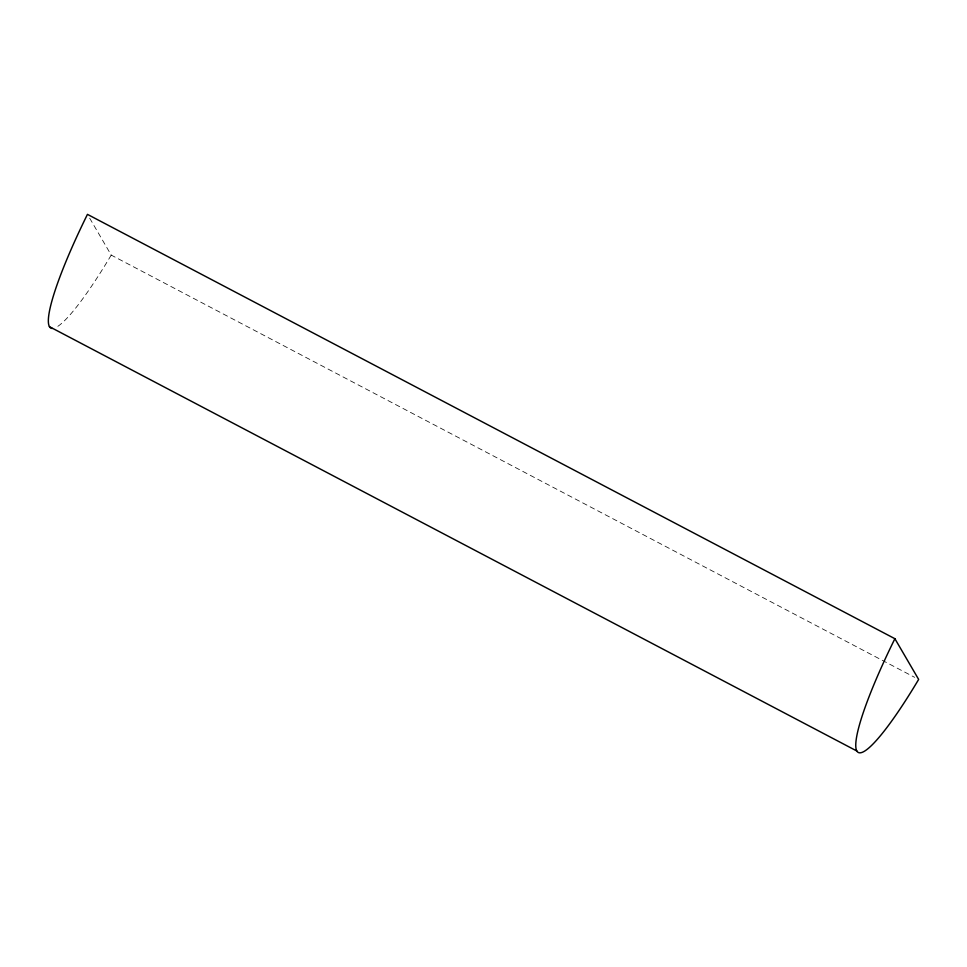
<?xml version="1.0" encoding="UTF-8"?>
<svg xmlns="http://www.w3.org/2000/svg" width="967" height="967" viewBox="0 0 967 967"><rect width="100%" height="100%" fill="white"/><g stroke="black" fill="none" stroke-linecap="round" stroke-linejoin="round"><path stroke-width="0.73" stroke-dasharray="4.83 3.63" d="M89.689 218.179L111.217 255.095L914.673 677.335M111.217 255.095A141.049 20.766 -62.3 0 1 55.784 327.511"/><path stroke-width="1.45" d="M49.414 326.665L856.847 751.008A141.049 20.766 -62.3 0 0 918.65 679.426L894.886 638.703L87.453 214.36A141.049 20.766 -62.3 0 0 52.327 328.454M856.847 751.008A141.049 20.766 -62.3 0 1 894.886 638.703"/></g></svg>
